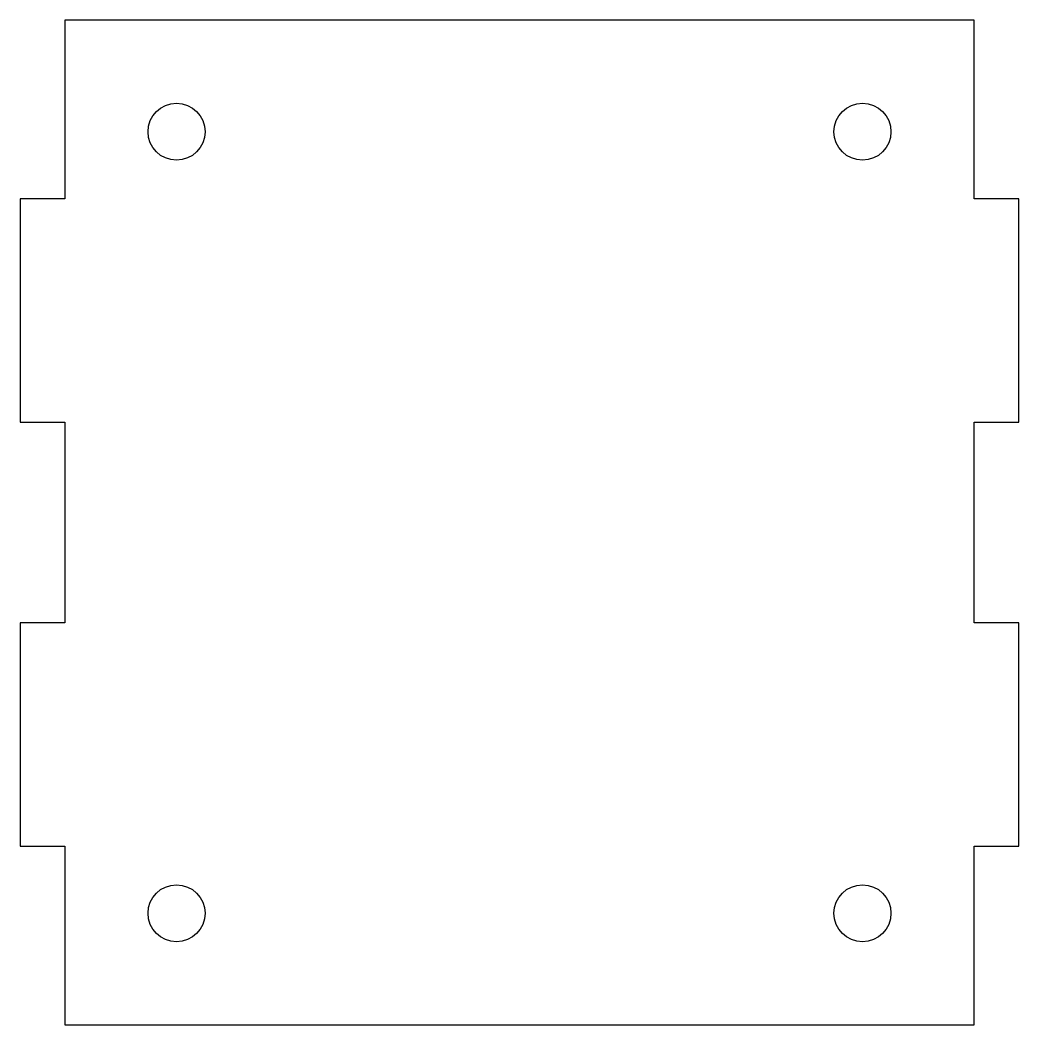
# Model space of a CAD drawing. Header units: millimetres. Extents: x -44.7 to 44.7, y -45 to 45.
import ezdxf

# ---------------------------------------------------------------- set-up
doc = ezdxf.new("R2010")
doc.units = ezdxf.units.MM
doc.layers.get('0').update_dxf_attribs({"linetype": 'CONTINUOUS'})

msp = doc.modelspace()

# ---------------------------------------------------------------- linework, layer by layer
msp.add_lwpolyline([(-44.7, -9), (-44.7, -29), (-40.7, -29), (-40.7, -45), (40.7, -45), (40.7, -29), (44.7, -29), (44.7, -9), (40.7, -9), (40.7, 9), (44.7, 9), (44.7, 29), (40.7, 29), (40.7, 45), (-40.7, 45), (-40.7, 29), (-44.7, 29), (-44.7, 9), (-40.7, 9), (-40.7, -9)], close=True)
for centre in [(-30.7, 35), (30.7, 35), (-30.7, -35), (30.7, -35)]:
    msp.add_circle(centre, 2.55)

doc.saveas('drawing.dxf')
